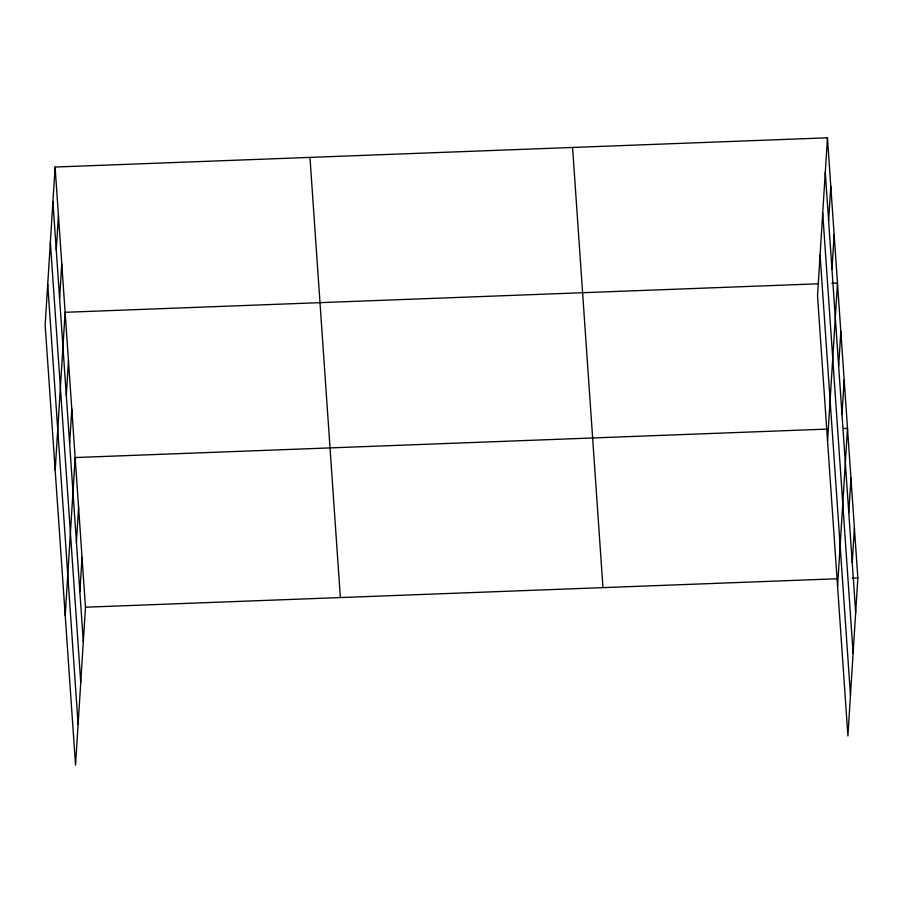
<?xml version="1.0" encoding="UTF-8"?>
<svg xmlns="http://www.w3.org/2000/svg" width="903" height="903" viewBox="0 0 903 903"><rect width="100%" height="100%" fill="white"/><g stroke="black" fill="none" stroke-linecap="round" stroke-linejoin="round"><path stroke-width="1.35" d="M55.094 167.044L45.15 325.024L75.547 765.191L85.48 607.211L55.094 167.044L827.453 137.809L857.85 577.976L847.906 735.956L817.52 295.789L827.453 137.809M56.257 250.041L58.435 215.467M59.598 298.453L61.776 263.879M55.185 470.271L65.118 312.303L818.095 283.802M66.291 395.288L68.459 360.715M69.633 443.712L71.811 409.138M65.208 615.53L75.152 457.55L828.119 429.06M76.416 542.014L78.595 507.441M79.87 591.894L82.038 557.32M828.627 220.806L830.794 186.232M831.968 269.218L834.146 234.656M827.543 441.048L837.487 283.068L831.945 283.282M838.65 366.065L840.828 331.491M841.991 414.477L844.17 379.903M837.578 586.295L847.511 428.327L843.357 428.485M848.786 512.78L850.965 478.206M852.229 562.671L854.407 528.097M85.48 607.211L837.07 578.767M852.308 578.191L857.85 577.976M825.274 172.383L855.672 612.55M822.712 213.108L853.109 653.275M820.082 255.064L850.468 695.231M572.57 147.46L602.967 587.627M309.966 157.393L340.363 597.56M52.916 201.617L83.313 641.785M50.354 242.343L80.751 682.51M47.712 284.298L78.109 724.466"/></g></svg>
